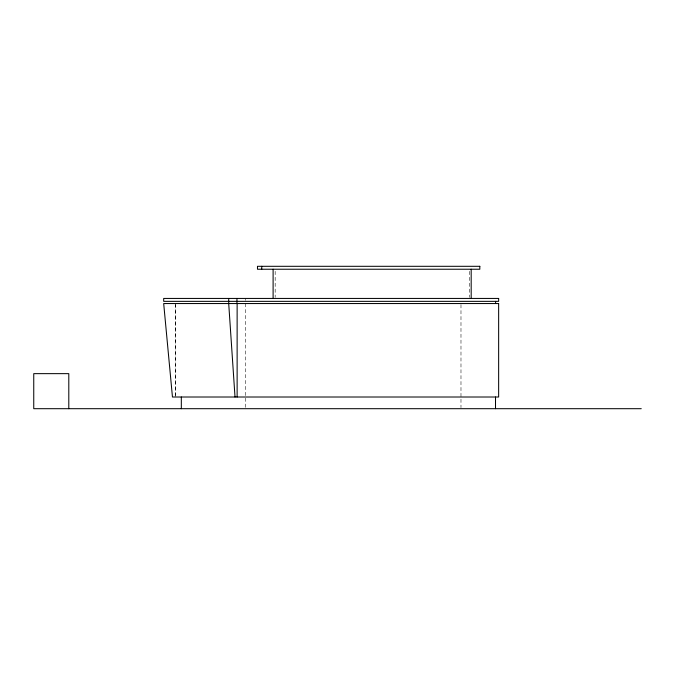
<?xml version="1.0" encoding="UTF-8"?>
<svg xmlns="http://www.w3.org/2000/svg" width="675" height="675" viewBox="0 0 675 675"><rect width="100%" height="100%" fill="white"/><g stroke="black" fill="none" stroke-linecap="round" stroke-linejoin="round"><path stroke-width="0.51" stroke-dasharray="3.38 2.53" d="M469.614 271.316L469.614 297.397M460.983 304.602L460.983 407.641M275.172 271.316L275.172 297.397M245.548 298.434L245.548 300.383M245.548 303.548L245.548 407.641M175.483 303.548L175.483 395.955M175.373 304.594L175.373 397.01"/><path stroke-width="1.01" d="M641.25 408.696L33.75 408.696L33.75 373.646L68.799 373.646L68.799 408.696M228.707 303.548L235.018 397.01M495.602 301.354L495.602 303.548M495.509 397.01L495.509 408.696M471.184 269.232L471.184 298.434M273.105 269.232L273.105 298.434M261.748 266.304L261.748 269.232M237.128 303.548L237.128 397.01M236.967 298.434L236.942 303.548M228.707 298.434L228.732 303.548M181.322 397.01L181.322 408.696M479.815 266.304L257.479 266.304L257.479 269.232L479.815 269.232L479.815 266.304M498.648 298.434L163.688 298.434L163.688 301.354L498.648 301.354L498.648 298.434M498.648 303.548L163.688 303.548L172.454 397.01L498.648 397.01L498.648 303.548"/></g></svg>
